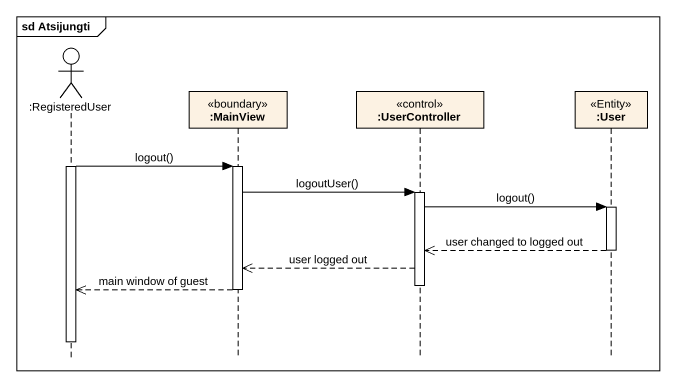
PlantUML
@startuml
mainframe sd Atsijungti
hide footbox
actor ":RegisteredUser" as RegisteredUser
participant ":MainView" as MainView <<boundary>>
participant ":UserController" as UserController <<control>>
participant ":User" as User <<Entity>>

activate RegisteredUser
RegisteredUser -> MainView : logout()
activate MainView
MainView -> UserController : logoutUser()
activate UserController
UserController -> User : logout()
activate User
User -->> UserController : user changed to logged out
deactivate User
UserController -->> MainView : user logged out
deactivate UserController
MainView -->> RegisteredUser : main window of guest
deactivate MainView
deactivate RegisteredUser
@enduml
